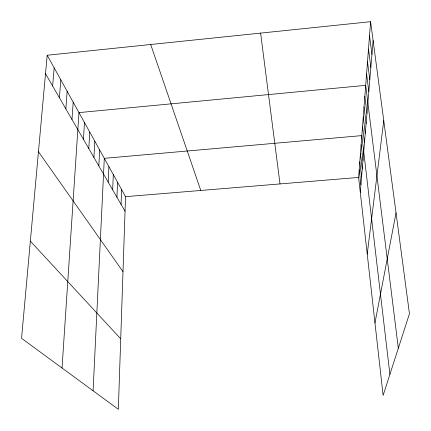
<?xml version="1.0" encoding="UTF-8"?>
<svg xmlns="http://www.w3.org/2000/svg" width="431" height="431" viewBox="0 0 431 431"><rect width="100%" height="100%" fill="white"/><g stroke="black" fill="none" stroke-linecap="round" stroke-linejoin="round"><path stroke-width="0.65" d="M47.194 55.243L125.54 196.671L118.336 409.305L21.55 338.319L47.194 55.243L370.595 21.695L409.45 313.72L383.121 395.41L358.608 177.432L370.595 21.695M121.079 204.391L121.617 189.597M116.957 197.258L117.544 182.243M112.669 189.839L113.31 174.593M108.197 182.114L108.898 166.63M93.091 390.788L104.302 158.333L361.825 135.609L389.904 374.377M98.834 165.919L99.653 149.945M93.92 157.423L94.809 141.201M88.797 148.56L89.756 132.08M83.442 139.299L84.481 122.56M62.032 368.009L78.97 112.604L365.698 85.338L398.325 348.237M71.982 119.484L73.2 102.19M65.841 108.865L67.161 91.286M59.397 97.724L60.825 79.854M360.284 192.312L373.111 40.6M52.63 86.028L54.177 67.856M367.228 254.091L383.757 120.637M374.97 322.927L396.035 212.892M125.54 196.671L358.608 177.432M30.353 241.155L120.723 338.809M38.451 151.728L122.997 271.665M45.519 73.728L125.044 211.249M150.699 44.506L200.787 190.459M369.512 35.741L371.948 54.333M368.483 49.08L370.849 67.36M260.61 33.106L280.01 183.918M367.508 61.762L369.798 79.74M366.582 73.836L368.801 91.523M364.852 96.318L366.948 113.439M364.044 106.802L366.086 123.649M363.274 116.823L365.262 133.411M362.536 126.418L364.475 142.742M361.13 144.681L362.972 160.504M360.461 153.382L362.255 168.957M359.815 161.722L361.571 177.06M359.201 169.733L360.914 184.84"/></g></svg>
